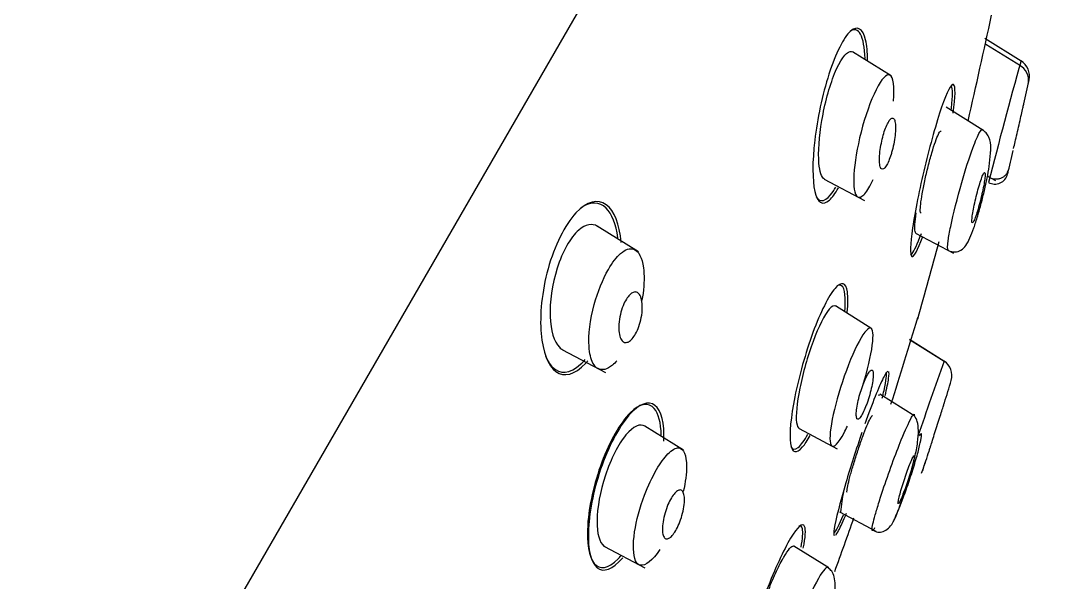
# Model space of a CAD drawing. Header units: millimetres. Extents: x -60 to 7633, y -2614 to 2146.
# Drawn here: x 534.23 to 559.28, y 1492.7 to 1506.24 of the extents above; entities that cross this region are included whole.
import ezdxf

# ---------------------------------------------------------------- set-up
doc = ezdxf.new("R2010")
doc.units = ezdxf.units.MM
doc.layers.get('0').update_dxf_attribs({"color": 250})

msp = doc.modelspace()

# ---------------------------------------------------------------- linework, layer by layer
at = {"linetype": 'Continuous'}
for p, q in [((522.059, 1462.093), (559.276, 1526.554)), ((557.483, 1505.823), (558.359, 1505.276)), ((558.34, 1505.156), (557.505, 1505.674)), ((555.226, 1504.914), (554.294, 1505.496)), ((557.432, 1503.609), (556.55, 1504.159)), ((553.611, 1502.427), (554.58, 1501.911)), ((557.544, 1502.495), (557.739, 1502.391)), ((549.126, 1500.669), (548.13, 1501.291)), ((555.812, 1501.125), (556.73, 1500.637)), ((554.76, 1498.816), (553.878, 1499.367)), ((555.664, 1498.56), (556.502, 1498.036)), ((556.497, 1498.039), (555.664, 1498.56)), ((547.299, 1498.31), (548.336, 1497.759)), ((555.794, 1496.71), (554.951, 1497.236)), ((550.212, 1495.888), (549.281, 1496.47)), ((553.001, 1496.41), (553.919, 1495.922)), ((553.974, 1494.405), (554.852, 1493.937)), ((548.31, 1493.57), (549.279, 1493.054)), ((553.722, 1493.048), (552.879, 1493.575))]:
    msp.add_line(p, q, dxfattribs=at)
for centre, radius, start, end in [((184.428, 1588.016), 382.043, 347.26948, 347.66132), ((656.251, 1477.582), 101.738, 164.20319, 165.91383), ((558.143, 1504.814), 0.395, 349.3132, 62.8814), ((558.123, 1504.91), 0.435, 347.8827, 57.5854), ((470.29, 1523.802), 90.278, 347.48523, 347.86047), ((186.633, 1588.655), 381.248, 347.2842, 347.29686), ((470.29, 1523.802), 90.278, 346.38369, 346.75248), ((186.514, 1588.682), 381.37, 346.94678, 346.96214), ((557.722, 1502.622), 0.317, 241.8169, 346.3225), ((470.29, 1523.802), 89.078, 343.87256, 345.11344), ((207.024, 1606.602), 365.038, 342.52695, 342.87032), ((775.585, 1420.385), 232.44, 160.48369, 160.95673), ((470.29, 1523.802), 90.278, 342.7509, 343.1084), ((547.309, 1498.102), 7.676, 353.263, 353.5182), ((470.29, 1523.802), 90.278, 341.66271, 341.97559), ((554.977, 1495.792), 1.078, 335.1016, 343.8113), ((562.084, 1493.395), 8.148, 169.3969, 172.9168), ((470.29, 1523.802), 89.078, 339.74691, 340.62845)]:
    msp.add_arc(centre, radius, start, end, dxfattribs=at)
msp.add_ellipse((556.282, 1497.688), major_axis=(0.17, 0.374), ratio=0.990307, start_param=4.844874, end_param=6.151981, dxfattribs=at)
for points, knots in [([(494.566, 1464.814), (495.924, 1467.798), (497.357, 1470.748), (501.389, 1478.471), (504.143, 1483.154), (510.109, 1492.257), (513.301, 1496.659), (520.072, 1505.164), (523.65, 1509.275), (531.165, 1517.119), (535.128, 1520.863), (543.491, 1527.809), (547.891, 1530.988), (552.413, 1534.009)], [0.6498496, 0.6498496, 0.6498496, 0.6498496, 0.6875, 0.6875, 0.75, 0.75, 0.8125, 0.8125, 0.875, 0.875, 0.9375, 0.9375, 0.9999943, 0.9999943, 0.9999943, 0.9999943]), ([(554.606, 1505.781), (554.541, 1506.054), (554.41, 1506.142), (554.079, 1505.846), (553.883, 1505.455), (553.563, 1504.461), (553.44, 1503.875), (553.32, 1502.847), (553.32, 1502.399), (553.444, 1501.86), (553.572, 1501.771), (553.802, 1501.979), (553.875, 1502.081), (553.949, 1502.215)], [0, 0, 0, 0, 0.125, 0.125, 0.25, 0.25, 0.375, 0.375, 0.5, 0.5, 0.625, 0.625, 0.6766698, 0.6766698, 0.6766698, 0.6766698]), ([(554.593, 1505.335), (554.585, 1505.599), (554.548, 1505.802), (554.422, 1506.032), (554.334, 1506.057), (554.232, 1505.988)], [0.0402125, 0.0402125, 0.0402125, 0.0402125, 0.125, 0.125, 0.2068884, 0.2068884, 0.2068884, 0.2068884]), ([(553.859, 1504.972), (553.988, 1505.292), (554.127, 1505.485), (554.257, 1505.508), (554.28, 1505.504), (554.3, 1505.491)], [0, 0, 0, 0, 0.125, 0.125, 0.153201, 0.153201, 0.153201, 0.153201]), ([(553.617, 1502.425), (553.545, 1502.463), (553.498, 1502.604), (553.459, 1503.073), (553.486, 1503.448), (553.619, 1504.233), (553.73, 1504.652), (553.859, 1504.972)], [0.6502938, 0.6502938, 0.6502938, 0.6502938, 0.75, 0.75, 0.875, 0.875, 1, 1, 1, 1]), ([(555.277, 1504.309), (555.306, 1504.651), (555.279, 1504.893), (555.114, 1504.972), (554.991, 1504.847), (554.727, 1504.316), (554.593, 1503.935), (554.497, 1503.559)], [0.6066291, 0.6066291, 0.6066291, 0.6066291, 0.75, 0.75, 0.875, 0.875, 1, 1, 1, 1]), ([(556.717, 1504.014), (556.774, 1504.417), (556.779, 1504.674), (556.677, 1504.738), (556.569, 1504.533), (556.311, 1503.786), (556.162, 1503.255), (555.904, 1502.183), (555.798, 1501.65), (555.68, 1500.853), (555.671, 1500.592), (555.765, 1500.532), (555.862, 1500.707), (555.984, 1501.042)], [0, 0, 0, 0, 0.125, 0.125, 0.25, 0.25, 0.375, 0.375, 0.5, 0.5, 0.625, 0.625, 0.7426326, 0.7426326, 0.7426326, 0.7426326]), ([(558.176, 1503.166), (558.187, 1503.212), (558.2, 1503.268), (558.214, 1503.328), (558.227, 1503.388), (558.243, 1503.455), (558.258, 1503.522), (558.274, 1503.592), (558.291, 1503.664), (558.307, 1503.733), (558.323, 1503.804), (558.339, 1503.874), (558.353, 1503.936), (558.367, 1503.998), (558.38, 1504.055), (558.391, 1504.101), (558.401, 1504.146), (558.409, 1504.182), (558.414, 1504.205), (558.42, 1504.228), (558.422, 1504.241), (558.423, 1504.242), (558.423, 1504.242), (558.423, 1504.242), (558.423, 1504.242)], [0, 0, 0, 0, 0.0549746, 0.0549746, 0.0549746, 0.1098424, 0.1098424, 0.1098424, 0.1663328, 0.1663328, 0.1663328, 0.2237733, 0.2237733, 0.2237733, 0.280456, 0.280456, 0.280456, 0.3349672, 0.3349672, 0.3349672, 0.3869917, 0.3869917, 0.3869917, 0.3888201, 0.3888201, 0.3888201, 0.3888201]), ([(555.247, 1503.112), (555.265, 1503.182), (555.281, 1503.255), (555.294, 1503.325), (555.306, 1503.395), (555.316, 1503.465), (555.322, 1503.528), (555.328, 1503.595), (555.33, 1503.656), (555.327, 1503.709), (555.325, 1503.762), (555.319, 1503.807), (555.308, 1503.839), (555.298, 1503.87), (555.283, 1503.89), (555.266, 1503.895), (555.249, 1503.9), (555.23, 1503.892), (555.209, 1503.872), (555.189, 1503.854), (555.168, 1503.824), (555.147, 1503.785), (555.127, 1503.748), (555.106, 1503.702), (555.087, 1503.651), (555.067, 1503.6), (555.048, 1503.543), (555.032, 1503.483), (555.014, 1503.421), (554.999, 1503.356), (554.986, 1503.292), (554.972, 1503.223), (554.961, 1503.154), (554.953, 1503.09), (554.945, 1503.021), (554.941, 1502.956), (554.94, 1502.9), (554.94, 1502.841), (554.944, 1502.79), (554.952, 1502.751), (554.96, 1502.713), (554.972, 1502.685), (554.988, 1502.672), (555.003, 1502.659), (555.021, 1502.659), (555.041, 1502.672), (555.06, 1502.685), (555.081, 1502.708), (555.102, 1502.742), (555.122, 1502.774), (555.143, 1502.816), (555.164, 1502.864), (555.183, 1502.911), (555.203, 1502.966), (555.221, 1503.023), (555.23, 1503.052), (555.238, 1503.082), (555.247, 1503.112)], [0, 0, 0, 0, 0.05598, 0.05598, 0.05598, 0.111785, 0.111785, 0.111785, 0.170385, 0.170385, 0.170385, 0.230442, 0.230442, 0.230442, 0.288947, 0.288947, 0.288947, 0.343524, 0.343524, 0.343524, 0.393971, 0.393971, 0.393971, 0.442095, 0.442095, 0.442095, 0.490364, 0.490364, 0.490364, 0.540912, 0.540912, 0.540912, 0.595048, 0.595048, 0.595048, 0.652838, 0.652838, 0.652838, 0.712748, 0.712748, 0.712748, 0.77194, 0.77194, 0.77194, 0.827709, 0.827709, 0.827709, 0.879219, 0.879219, 0.879219, 0.927808, 0.927808, 0.927808, 0.975827, 0.975827, 0.975827, 1, 1, 1, 1]), ([(556.6, 1500.713), (556.58, 1500.728), (556.578, 1500.863), (556.68, 1501.41), (556.897, 1502.29), (557.181, 1503.173), (557.356, 1503.575), (557.409, 1503.624), (557.422, 1503.615)], [0.4158459, 0.4158459, 0.4158459, 0.4158459, 0.5000223, 0.5553, 0.679153, 0.7812145, 0.8611991, 0.9178242, 0.9178242, 0.9178242, 0.9178242]), ([(557.617, 1503.048), (557.623, 1503.092), (557.639, 1503.239), (557.611, 1503.389), (557.524, 1503.538), (557.458, 1503.589), (557.422, 1503.616)], [0, 0, 0, 0, 0.166674, 0.646594, 0.838042, 1, 1, 1, 1]), ([(554.497, 1503.559), (554.401, 1503.182), (554.341, 1502.818), (554.309, 1502.255), (554.336, 1502.048), (554.453, 1501.975), (554.503, 1501.992), (554.621, 1502.108), (554.691, 1502.216), (554.769, 1502.375), (554.779, 1502.396), (554.789, 1502.417)], [0, 0, 0, 0, 0.125, 0.125, 0.25, 0.25, 0.3125, 0.3125, 0.375, 0.375, 0.3839305, 0.3839305, 0.3839305, 0.3839305]), ([(555.944, 1501.602), (555.933, 1501.606), (555.928, 1501.627), (555.926, 1501.663), (555.924, 1501.701), (555.928, 1501.757), (555.935, 1501.825), (555.943, 1501.895), (555.956, 1501.98), (555.972, 1502.073), (555.989, 1502.169), (556.01, 1502.277), (556.034, 1502.387), (556.058, 1502.499), (556.086, 1502.616), (556.114, 1502.73), (556.143, 1502.843), (556.173, 1502.955), (556.203, 1503.057), (556.233, 1503.157), (556.262, 1503.249), (556.289, 1503.326), (556.315, 1503.401), (556.34, 1503.462), (556.361, 1503.506), (556.382, 1503.548), (556.4, 1503.575), (556.413, 1503.582), (556.418, 1503.585), (556.423, 1503.586), (556.427, 1503.583)], [0.0532036, 0.0532036, 0.0532036, 0.0532036, 0.1034496, 0.1034496, 0.1034496, 0.1558504, 0.1558504, 0.1558504, 0.2096539, 0.2096539, 0.2096539, 0.2648661, 0.2648661, 0.2648661, 0.3208852, 0.3208852, 0.3208852, 0.3766892, 0.3766892, 0.3766892, 0.4313033, 0.4313033, 0.4313033, 0.484317, 0.484317, 0.484317, 0.5360835, 0.5360835, 0.5360835, 0.5563448, 0.5563448, 0.5563448, 0.5563448]), ([(556.6, 1500.706), (556.628, 1500.694), (556.679, 1500.672), (556.794, 1500.662), (556.922, 1500.706), (557.035, 1500.826), (557.125, 1501.002), (557.216, 1501.24), (557.31, 1501.53), (557.396, 1501.84), (557.474, 1502.152), (557.538, 1502.453), (557.599, 1502.774), (557.61, 1502.939), (557.617, 1503.048)], [0, 0, 0, 0, 0.028279, 0.059515, 0.129748, 0.210987, 0.30484, 0.40516, 0.502999, 0.597817, 0.691017, 0.783272, 0.875063, 1, 1, 1, 1]), ([(557.605, 1502.462), (557.627, 1502.453), (557.666, 1502.438), (557.738, 1502.428), (557.811, 1502.432), (557.883, 1502.453), (557.947, 1502.488), (557.998, 1502.535), (558.035, 1502.59), (558.046, 1502.627), (558.053, 1502.647)], [0, 0, 0, 0, 0.113886, 0.236969, 0.367012, 0.500763, 0.634373, 0.764038, 0.886619, 1, 1, 1, 1]), ([(557.17, 1501.424), (557.17, 1501.452), (557.174, 1501.491), (557.18, 1501.538), (557.187, 1501.586), (557.196, 1501.642), (557.207, 1501.702), (557.219, 1501.765), (557.234, 1501.833), (557.25, 1501.903), (557.266, 1501.973), (557.284, 1502.046), (557.302, 1502.116), (557.321, 1502.185), (557.34, 1502.253), (557.358, 1502.313), (557.376, 1502.371), (557.394, 1502.423), (557.41, 1502.465), (557.425, 1502.506), (557.439, 1502.537), (557.45, 1502.558), (557.462, 1502.578), (557.471, 1502.587), (557.477, 1502.586), (557.484, 1502.585), (557.488, 1502.574), (557.489, 1502.552), (557.49, 1502.531), (557.488, 1502.499), (557.484, 1502.459), (557.48, 1502.418), (557.472, 1502.367), (557.462, 1502.311), (557.452, 1502.253), (557.439, 1502.187), (557.425, 1502.12), (557.41, 1502.051), (557.392, 1501.978), (557.374, 1501.907), (557.356, 1501.836), (557.337, 1501.766), (557.318, 1501.702), (557.3, 1501.64), (557.281, 1501.582), (557.264, 1501.534), (557.248, 1501.488), (557.233, 1501.45), (557.22, 1501.423), (557.207, 1501.396), (557.196, 1501.38), (557.188, 1501.374)], [0, 0, 0, 0, 0.0549746, 0.0549746, 0.0549746, 0.1098424, 0.1098424, 0.1098424, 0.1663328, 0.1663328, 0.1663328, 0.2237733, 0.2237733, 0.2237733, 0.280456, 0.280456, 0.280456, 0.3349672, 0.3349672, 0.3349672, 0.3869917, 0.3869917, 0.3869917, 0.4374018, 0.4374018, 0.4374018, 0.4876744, 0.4876744, 0.4876744, 0.5392283, 0.5392283, 0.5392283, 0.5929633, 0.5929633, 0.5929633, 0.6489469, 0.6489469, 0.6489469, 0.7062755, 0.7062755, 0.7062755, 0.7633287, 0.7633287, 0.7633287, 0.8185348, 0.8185348, 0.8185348, 0.8712475, 0.8712475, 0.8712475, 0.9220317, 0.9220317, 0.9220317, 0.9220317]), ([(553.416, 1502), (553.507, 1501.843), (553.656, 1501.882), (553.845, 1502.162), (553.866, 1502.196), (553.888, 1502.234)], [0.6280342, 0.6280342, 0.6280342, 0.6280342, 0.75, 0.75, 0.7654785, 0.7654785, 0.7654785, 0.7654785]), ([(548.71, 1500.897), (548.673, 1501.342), (548.546, 1501.665), (548.153, 1501.951), (547.891, 1501.898), (547.353, 1501.327), (547.1, 1500.814), (546.797, 1499.714), (546.744, 1499.146), (546.82, 1498.257), (546.947, 1497.926), (547.33, 1497.643), (547.592, 1497.701), (547.873, 1498.003), (547.889, 1498.021), (547.905, 1498.041)], [0, 0, 0, 0, 0.125, 0.125, 0.25, 0.25, 0.375, 0.375, 0.5, 0.5, 0.625, 0.625, 0.75, 0.75, 0.7577672, 0.7577672, 0.7577672, 0.7577672]), ([(548.63, 1501.01), (548.587, 1501.337), (548.49, 1501.586), (548.189, 1501.882), (547.979, 1501.896), (547.751, 1501.735)], [0.0250323, 0.0250323, 0.0250323, 0.0250323, 0.125, 0.125, 0.2354366, 0.2354366, 0.2354366, 0.2354366]), ([(555.818, 1501.123), (555.809, 1501.128), (555.803, 1501.141), (555.785, 1501.234), (555.797, 1501.397), (555.829, 1501.614)], [0.5955698, 0.5955698, 0.5955698, 0.5955698, 0.625, 0.625, 0.7189604, 0.7189604, 0.7189604, 0.7189604]), ([(557.18, 1501.373), (557.176, 1501.375), (557.174, 1501.38), (557.172, 1501.389), (557.171, 1501.398), (557.17, 1501.409), (557.17, 1501.424)], [0.94316756, 0.94316756, 0.94316756, 0.94316756, 0.97222201, 0.97222201, 0.97222201, 1, 1, 1, 1]), ([(547.688, 1501.197), (547.49, 1501.024), (547.295, 1500.676), (547.042, 1499.882), (546.987, 1499.457), (547.013, 1498.773), (547.093, 1498.505), (547.248, 1498.345), (547.276, 1498.324), (547.305, 1498.308)], [0, 0, 0, 0, 0.125, 0.125, 0.25, 0.25, 0.375, 0.375, 0.3997671, 0.3997671, 0.3997671, 0.3997671]), ([(555.685, 1500.621), (555.696, 1500.614), (555.71, 1500.618), (555.779, 1500.687), (555.859, 1500.86), (555.952, 1501.117)], [0.5958217, 0.5958217, 0.5958217, 0.5958217, 0.625, 0.625, 0.7161293, 0.7161293, 0.7161293, 0.7161293]), ([(548.607, 1498.045), (548.572, 1498.005), (548.404, 1497.837), (548.186, 1497.792), (548.003, 1497.997), (547.893, 1498.445), (547.993, 1499.333), (548.357, 1500.228), (548.725, 1500.707), (548.926, 1500.767), (549.016, 1500.734)], [0.392454, 0.392454, 0.392454, 0.392454, 0.4160074, 0.5081942, 0.5561463, 0.6292067, 0.7482602, 0.8460034, 0.9157991, 1, 1, 1, 1]), ([(549.016, 1500.734), (549.135, 1500.689), (549.278, 1500.409), (549.269, 1499.85), (549.223, 1499.557), (549.212, 1499.501)], [0, 0, 0, 0, 0.1119734, 0.193359, 0.2124018, 0.2124018, 0.2124018, 0.2124018]), ([(554.167, 1499.705), (554.132, 1499.935), (554.023, 1499.971), (553.714, 1499.611), (553.515, 1499.212), (553.157, 1498.235), (552.998, 1497.669), (552.802, 1496.688), (552.764, 1496.277), (552.829, 1495.824), (552.935, 1495.787), (553.143, 1496.032), (553.206, 1496.127), (553.271, 1496.245)], [0, 0, 0, 0, 0.125, 0.125, 0.25, 0.25, 0.375, 0.375, 0.5, 0.5, 0.625, 0.625, 0.6706913, 0.6706913, 0.6706913, 0.6706913]), ([(548.86, 1498.49), (548.828, 1498.48), (548.797, 1498.483), (548.771, 1498.498), (548.745, 1498.513), (548.722, 1498.539), (548.704, 1498.575), (548.685, 1498.614), (548.671, 1498.665), (548.662, 1498.723), (548.654, 1498.784), (548.652, 1498.855), (548.657, 1498.931), (548.662, 1499.004), (548.674, 1499.084), (548.693, 1499.163), (548.709, 1499.234), (548.732, 1499.306), (548.758, 1499.371), (548.781, 1499.43), (548.809, 1499.484), (548.837, 1499.53), (548.864, 1499.573), (548.892, 1499.61), (548.921, 1499.637), (548.949, 1499.665), (548.977, 1499.685), (549.004, 1499.695), (549.033, 1499.706), (549.06, 1499.707), (549.085, 1499.699), (549.112, 1499.691), (549.136, 1499.671), (549.156, 1499.642), (549.177, 1499.609), (549.194, 1499.565), (549.206, 1499.513), (549.218, 1499.458), (549.223, 1499.391), (549.222, 1499.319), (549.22, 1499.248), (549.212, 1499.169), (549.197, 1499.089), (549.183, 1499.017), (549.163, 1498.941), (549.138, 1498.871), (549.116, 1498.809), (549.089, 1498.749), (549.061, 1498.698), (549.035, 1498.65), (549.006, 1498.609), (548.978, 1498.576), (548.95, 1498.544), (548.921, 1498.52), (548.894, 1498.505), (548.883, 1498.498), (548.871, 1498.493), (548.86, 1498.49)], [0, 0, 0, 0, 0.056664, 0.056664, 0.056664, 0.113057, 0.113057, 0.113057, 0.174093, 0.174093, 0.174093, 0.237763, 0.237763, 0.237763, 0.299225, 0.299225, 0.299225, 0.354385, 0.354385, 0.354385, 0.403047, 0.403047, 0.403047, 0.448343, 0.448343, 0.448343, 0.493993, 0.493993, 0.493993, 0.54296, 0.54296, 0.54296, 0.597163, 0.597163, 0.597163, 0.656959, 0.656959, 0.656959, 0.720299, 0.720299, 0.720299, 0.782719, 0.782719, 0.782719, 0.839638, 0.839638, 0.839638, 0.889793, 0.889793, 0.889793, 0.93566, 0.93566, 0.93566, 0.980913, 0.980913, 0.980913, 1, 1, 1, 1]), ([(553.73, 1499.29), (553.617, 1499.161), (553.472, 1498.868), (553.209, 1498.159), (553.093, 1497.745), (552.947, 1497.023), (552.919, 1496.724), (552.953, 1496.474), (552.975, 1496.426), (553.007, 1496.41)], [0, 0, 0, 0, 0.125, 0.125, 0.25, 0.25, 0.375, 0.375, 0.4329451, 0.4329451, 0.4329451, 0.4329451]), ([(554.492, 1497.295), (554.493, 1497.299), (554.494, 1497.302), (554.617, 1497.68), (554.709, 1498.042), (554.799, 1498.599), (554.797, 1498.786), (554.687, 1498.868), (554.581, 1498.759), (554.317, 1498.268), (554.17, 1497.911), (554.046, 1497.539)], [0.4988101, 0.4988101, 0.4988101, 0.4988101, 0.5, 0.5, 0.625, 0.625, 0.75, 0.75, 0.875, 0.875, 1, 1, 1, 1]), ([(546.886, 1498.165), (546.933, 1498.05), (546.99, 1497.957), (547.23, 1497.716), (547.476, 1497.725), (547.771, 1497.994), (547.809, 1498.033), (547.846, 1498.077)], [0.5772112, 0.5772112, 0.5772112, 0.5772112, 0.625, 0.625, 0.75, 0.75, 0.7682007, 0.7682007, 0.7682007, 0.7682007]), ([(554.659, 1497.074), (554.681, 1497.14), (554.702, 1497.209), (554.719, 1497.276), (554.737, 1497.343), (554.752, 1497.409), (554.764, 1497.47), (554.776, 1497.532), (554.784, 1497.59), (554.788, 1497.639), (554.792, 1497.689), (554.792, 1497.731), (554.788, 1497.762), (554.784, 1497.792), (554.775, 1497.811), (554.763, 1497.818), (554.751, 1497.824), (554.735, 1497.819), (554.717, 1497.802), (554.7, 1497.785), (554.679, 1497.758), (554.658, 1497.721), (554.637, 1497.686), (554.615, 1497.641), (554.593, 1497.591), (554.571, 1497.541), (554.549, 1497.484), (554.528, 1497.425), (554.507, 1497.364), (554.487, 1497.3), (554.469, 1497.237), (554.45, 1497.171), (554.434, 1497.104), (554.42, 1497.042), (554.407, 1496.978), (554.396, 1496.916), (554.389, 1496.863), (554.383, 1496.808), (554.38, 1496.76), (554.381, 1496.723), (554.383, 1496.687), (554.389, 1496.66), (554.399, 1496.646), (554.409, 1496.632), (554.422, 1496.63), (554.439, 1496.64), (554.455, 1496.65), (554.474, 1496.671), (554.494, 1496.702), (554.514, 1496.732), (554.536, 1496.772), (554.558, 1496.819), (554.58, 1496.865), (554.602, 1496.919), (554.624, 1496.975), (554.636, 1497.007), (554.648, 1497.04), (554.659, 1497.074)], [0, 0, 0, 0, 0.054975, 0.054975, 0.054975, 0.109842, 0.109842, 0.109842, 0.166333, 0.166333, 0.166333, 0.223773, 0.223773, 0.223773, 0.280456, 0.280456, 0.280456, 0.334967, 0.334967, 0.334967, 0.386992, 0.386992, 0.386992, 0.437402, 0.437402, 0.437402, 0.487674, 0.487674, 0.487674, 0.539228, 0.539228, 0.539228, 0.592963, 0.592963, 0.592963, 0.648947, 0.648947, 0.648947, 0.706276, 0.706276, 0.706276, 0.763329, 0.763329, 0.763329, 0.818535, 0.818535, 0.818535, 0.871248, 0.871248, 0.871248, 0.922032, 0.922032, 0.922032, 0.972222, 0.972222, 0.972222, 1, 1, 1, 1]), ([(555.142, 1497.794), (555.122, 1497.784), (555.092, 1497.742), (554.952, 1497.482), (554.793, 1497.09), (554.611, 1496.583), (554.601, 1496.553), (554.59, 1496.522)], [0.0755306, 0.0755306, 0.0755306, 0.0755306, 0.125, 0.125, 0.25, 0.25, 0.257983, 0.257983, 0.257983, 0.257983]), ([(554.046, 1497.539), (553.923, 1497.168), (553.83, 1496.807), (553.734, 1496.241), (553.733, 1496.042), (553.842, 1495.944), (553.952, 1496.055), (554.114, 1496.357), (554.142, 1496.412), (554.169, 1496.471)], [0, 0, 0, 0, 0.125, 0.125, 0.25, 0.25, 0.375, 0.375, 0.3998623, 0.3998623, 0.3998623, 0.3998623]), ([(549.743, 1496.105), (549.757, 1496.538), (549.68, 1496.847), (549.374, 1497.091), (549.145, 1497.014), (548.654, 1496.448), (548.397, 1495.958), (548.037, 1494.9), (547.933, 1494.348), (547.908, 1493.489), (547.985, 1493.173), (548.281, 1492.931), (548.506, 1493.009), (548.748, 1493.289)], [0, 0, 0, 0, 0.125, 0.125, 0.25, 0.25, 0.375, 0.375, 0.5, 0.5, 0.625, 0.625, 0.7494111, 0.7494111, 0.7494111, 0.7494111]), ([(549.678, 1496.251), (549.671, 1496.549), (549.613, 1496.773), (549.377, 1497.052), (549.166, 1497.023), (548.692, 1496.552), (548.435, 1496.104), (548.055, 1495.089), (547.935, 1494.537), (547.875, 1493.653), (547.932, 1493.313), (548.193, 1492.999), (548.402, 1493.029), (548.659, 1493.289), (548.682, 1493.314), (548.706, 1493.342)], [0.0293131, 0.0293131, 0.0293131, 0.0293131, 0.125, 0.125, 0.25, 0.25, 0.375, 0.375, 0.5, 0.5, 0.625, 0.625, 0.75, 0.75, 0.7624202, 0.7624202, 0.7624202, 0.7624202]), ([(556.185, 1496.018), (556.199, 1496.063), (556.216, 1496.117), (556.235, 1496.175), (556.253, 1496.234), (556.274, 1496.298), (556.295, 1496.363), (556.315, 1496.429), (556.337, 1496.497), (556.358, 1496.563), (556.379, 1496.628), (556.399, 1496.693), (556.418, 1496.751), (556.436, 1496.808), (556.452, 1496.86), (556.466, 1496.903), (556.479, 1496.944), (556.49, 1496.978), (556.497, 1497), (556.503, 1497.022), (556.507, 1497.033), (556.507, 1497.034), (556.507, 1497.034), (556.507, 1497.034), (556.507, 1497.034)], [0, 0, 0, 0, 0.0544689, 0.0544689, 0.0544689, 0.1088841, 0.1088841, 0.1088841, 0.1640847, 0.1640847, 0.1640847, 0.2197053, 0.2197053, 0.2197053, 0.2748841, 0.2748841, 0.2748841, 0.3289414, 0.3289414, 0.3289414, 0.3817295, 0.3817295, 0.3817295, 0.382581, 0.382581, 0.382581, 0.382581]), ([(554.162, 1494.866), (554.155, 1494.869), (554.154, 1494.888), (554.158, 1494.922), (554.161, 1494.957), (554.171, 1495.01), (554.186, 1495.074), (554.201, 1495.14), (554.222, 1495.22), (554.246, 1495.308), (554.271, 1495.397), (554.3, 1495.497), (554.332, 1495.6), (554.364, 1495.703), (554.399, 1495.812), (554.434, 1495.917), (554.469, 1496.022), (554.506, 1496.126), (554.54, 1496.221), (554.575, 1496.314), (554.608, 1496.401), (554.638, 1496.473), (554.667, 1496.543), (554.693, 1496.602), (554.714, 1496.644), (554.735, 1496.686), (554.752, 1496.711), (554.763, 1496.72), (554.767, 1496.723), (554.771, 1496.724), (554.773, 1496.722)], [0.0543512, 0.0543512, 0.0543512, 0.0543512, 0.1050209, 0.1050209, 0.1050209, 0.1579353, 0.1579353, 0.1579353, 0.2117117, 0.2117117, 0.2117117, 0.2663431, 0.2663431, 0.2663431, 0.3214517, 0.3214517, 0.3214517, 0.3764201, 0.3764201, 0.3764201, 0.4306688, 0.4306688, 0.4306688, 0.4839484, 0.4839484, 0.4839484, 0.536462, 0.536462, 0.536462, 0.555856, 0.555856, 0.555856, 0.555856]), ([(554.825, 1494.013), (554.809, 1493.988), (554.775, 1493.937), (554.758, 1493.956), (554.769, 1494.056), (554.818, 1494.258), (554.903, 1494.553), (555.097, 1495.158), (555.464, 1496.172), (555.642, 1496.535), (555.717, 1496.688)], [0, 0, 0, 0, 0.072925, 0.150458, 0.232599, 0.319218, 0.41072, 0.50669, 0.791111, 1, 1, 1, 1]), ([(555.238, 1494.099), (555.259, 1494.139), (555.295, 1494.208), (555.371, 1494.386), (555.45, 1494.591), (555.556, 1494.886), (555.679, 1495.272), (555.795, 1495.706), (555.867, 1496.073), (555.887, 1496.363), (555.865, 1496.582), (555.812, 1496.672), (555.783, 1496.72)], [0, 0, 0, 0, 0.087328, 0.171217, 0.251429, 0.32807, 0.469957, 0.59977, 0.717032, 0.8227, 0.918299, 1, 1, 1, 1]), ([(555.717, 1496.688), (555.734, 1496.716), (555.772, 1496.774), (555.783, 1496.753), (555.781, 1496.721), (555.781, 1496.718)], [0, 0, 0, 0, 0.0760767, 0.1643469, 0.1737187, 0.1737187, 0.1737187, 0.1737187]), ([(548.826, 1496.256), (548.644, 1496.037), (548.46, 1495.67), (548.204, 1494.896), (548.134, 1494.498), (548.124, 1493.876), (548.185, 1493.658), (548.303, 1493.574), (548.309, 1493.57), (548.315, 1493.567)], [0, 0, 0, 0, 0.125, 0.125, 0.25, 0.25, 0.375, 0.375, 0.3810964, 0.3810964, 0.3810964, 0.3810964]), ([(552.803, 1495.977), (552.842, 1495.9), (552.903, 1495.89), (553.05, 1496.011), (553.13, 1496.121), (553.217, 1496.274)], [0.5510218, 0.5510218, 0.5510218, 0.5510218, 0.625, 0.625, 0.6877282, 0.6877282, 0.6877282, 0.6877282]), ([(554.519, 1496.318), (554.381, 1495.918), (554.244, 1495.488), (553.987, 1494.618), (553.884, 1494.214), (553.837, 1493.908), (553.835, 1493.852), (553.846, 1493.831)], [0.2751886, 0.2751886, 0.2751886, 0.2751886, 0.375, 0.375, 0.5, 0.5, 0.5530498, 0.5530498, 0.5530498, 0.5530498]), ([(555.277, 1494.178), (555.297, 1494.216), (555.336, 1494.288), (555.419, 1494.486), (555.527, 1494.768), (555.66, 1495.146), (555.794, 1495.57), (555.9, 1495.944), (555.955, 1496.195), (555.963, 1496.323), (555.922, 1496.266), (555.902, 1496.237)], [0, 0, 0, 0, 0.0883, 0.171953, 0.258533, 0.383905, 0.511385, 0.634741, 0.757954, 0.879461, 1, 1, 1, 1]), ([(549.644, 1493.492), (549.468, 1493.225), (549.213, 1493.036), (549.006, 1493.243), (548.979, 1493.824), (549.225, 1494.738), (549.552, 1495.434), (549.859, 1495.858), (550.028, 1495.952), (550.101, 1495.943)], [0.3755768, 0.3755768, 0.3755768, 0.3755768, 0.5029163, 0.55779, 0.6761132, 0.7780351, 0.8541555, 0.9221669, 1, 1, 1, 1]), ([(550.101, 1495.943), (550.218, 1495.93), (550.331, 1495.656), (550.262, 1495.117), (550.21, 1494.892)], [0, 0, 0, 0, 0.12642, 0.2076039, 0.2076039, 0.2076039, 0.2076039]), ([(556.135, 1495.863), (556.135, 1495.863), (556.137, 1495.868), (556.14, 1495.877), (556.144, 1495.892), (556.152, 1495.916), (556.163, 1495.95), (556.169, 1495.969), (556.176, 1495.992), (556.185, 1496.018)], [0.8825081, 0.8825081, 0.8825081, 0.8825081, 0.9176461, 0.9176461, 0.9176461, 0.9695097, 0.9695097, 0.9695097, 1, 1, 1, 1]), ([(555.392, 1494.646), (555.397, 1494.674), (555.405, 1494.712), (555.417, 1494.758), (555.428, 1494.804), (555.443, 1494.859), (555.46, 1494.917), (555.477, 1494.977), (555.497, 1495.042), (555.518, 1495.108), (555.539, 1495.174), (555.562, 1495.243), (555.585, 1495.308), (555.607, 1495.373), (555.63, 1495.436), (555.651, 1495.492), (555.672, 1495.547), (555.692, 1495.597), (555.71, 1495.637), (555.727, 1495.676), (555.741, 1495.707), (555.753, 1495.727), (555.764, 1495.747), (555.773, 1495.757), (555.777, 1495.756), (555.778, 1495.756), (555.778, 1495.755), (555.778, 1495.755)], [0, 0, 0, 0, 0.0544689, 0.0544689, 0.0544689, 0.1088841, 0.1088841, 0.1088841, 0.1640847, 0.1640847, 0.1640847, 0.2197053, 0.2197053, 0.2197053, 0.2748841, 0.2748841, 0.2748841, 0.3289414, 0.3289414, 0.3289414, 0.3817295, 0.3817295, 0.3817295, 0.4336854, 0.4336854, 0.4336854, 0.437358, 0.437358, 0.437358, 0.437358]), ([(555.781, 1495.722), (555.779, 1495.7), (555.773, 1495.668), (555.764, 1495.628), (555.755, 1495.588), (555.742, 1495.538), (555.727, 1495.484), (555.711, 1495.428), (555.693, 1495.365), (555.673, 1495.301), (555.653, 1495.236), (555.63, 1495.167), (555.608, 1495.101), (555.585, 1495.035), (555.562, 1494.969), (555.54, 1494.909), (555.518, 1494.851), (555.497, 1494.796), (555.478, 1494.75), (555.46, 1494.706), (555.443, 1494.669), (555.429, 1494.642), (555.416, 1494.616), (555.406, 1494.6), (555.399, 1494.594)], [0.4855874, 0.4855874, 0.4855874, 0.4855874, 0.5382058, 0.5382058, 0.5382058, 0.5920064, 0.5920064, 0.5920064, 0.6469666, 0.6469666, 0.6469666, 0.7025544, 0.7025544, 0.7025544, 0.7579305, 0.7579305, 0.7579305, 0.8123396, 0.8123396, 0.8123396, 0.8654843, 0.8654843, 0.8654843, 0.9176461, 0.9176461, 0.9176461, 0.9176461]), ([(549.845, 1493.757), (549.818, 1493.747), (549.793, 1493.749), (549.773, 1493.763), (549.753, 1493.776), (549.737, 1493.801), (549.726, 1493.836), (549.714, 1493.872), (549.708, 1493.919), (549.707, 1493.973), (549.706, 1494.029), (549.711, 1494.094), (549.722, 1494.163), (549.732, 1494.231), (549.749, 1494.304), (549.77, 1494.376), (549.79, 1494.444), (549.814, 1494.513), (549.841, 1494.576), (549.867, 1494.635), (549.895, 1494.69), (549.923, 1494.738), (549.951, 1494.783), (549.979, 1494.822), (550.007, 1494.852), (550.034, 1494.883), (550.061, 1494.904), (550.086, 1494.917), (550.111, 1494.93), (550.135, 1494.932), (550.155, 1494.926), (550.177, 1494.918), (550.195, 1494.9), (550.209, 1494.872), (550.223, 1494.843), (550.233, 1494.802), (550.237, 1494.753), (550.241, 1494.703), (550.24, 1494.642), (550.232, 1494.576), (550.225, 1494.512), (550.212, 1494.439), (550.193, 1494.367), (550.175, 1494.298), (550.153, 1494.227), (550.127, 1494.16), (550.103, 1494.098), (550.075, 1494.038), (550.047, 1493.986), (550.02, 1493.936), (549.991, 1493.892), (549.963, 1493.856), (549.936, 1493.822), (549.908, 1493.794), (549.882, 1493.777), (549.869, 1493.768), (549.857, 1493.761), (549.845, 1493.757)], [0, 0, 0, 0, 0.05598, 0.05598, 0.05598, 0.111785, 0.111785, 0.111785, 0.170385, 0.170385, 0.170385, 0.230442, 0.230442, 0.230442, 0.288947, 0.288947, 0.288947, 0.343524, 0.343524, 0.343524, 0.393971, 0.393971, 0.393971, 0.442095, 0.442095, 0.442095, 0.490364, 0.490364, 0.490364, 0.540912, 0.540912, 0.540912, 0.595048, 0.595048, 0.595048, 0.652838, 0.652838, 0.652838, 0.712748, 0.712748, 0.712748, 0.77194, 0.77194, 0.77194, 0.827709, 0.827709, 0.827709, 0.879219, 0.879219, 0.879219, 0.927808, 0.927808, 0.927808, 0.975827, 0.975827, 0.975827, 1, 1, 1, 1]), ([(555.392, 1494.592), (555.39, 1494.594), (555.389, 1494.6), (555.389, 1494.609), (555.389, 1494.618), (555.39, 1494.63), (555.392, 1494.646)], [0.93744743, 0.93744743, 0.93744743, 0.93744743, 0.96950966, 0.96950966, 0.96950966, 1, 1, 1, 1]), ([(553.837, 1493.886), (553.839, 1493.888), (553.842, 1493.89), (553.889, 1493.933), (553.969, 1494.089), (554.073, 1494.331)], [0.61816424, 0.61816424, 0.61816424, 0.61816424, 0.625, 0.625, 0.71763823, 0.71763823, 0.71763823, 0.71763823]), ([(553.885, 1493.841), (553.903, 1493.86), (553.927, 1493.897), (554.006, 1494.043), (554.072, 1494.188), (554.147, 1494.369)], [0.58929881, 0.58929881, 0.58929881, 0.58929881, 0.625, 0.625, 0.68768955, 0.68768955, 0.68768955, 0.68768955]), ([(553.104, 1493.525), (553.156, 1493.788), (553.168, 1493.974), (553.093, 1494.154), (552.968, 1494.051), (552.629, 1493.481), (552.416, 1493.018), (552.024, 1492.004), (551.852, 1491.473), (551.639, 1490.633), (551.599, 1490.327), (551.678, 1490.121), (551.799, 1490.223), (551.989, 1490.542), (552.008, 1490.575), (552.028, 1490.611)], [0.0324958, 0.0324958, 0.0324958, 0.0324958, 0.125, 0.125, 0.25, 0.25, 0.375, 0.375, 0.5, 0.5, 0.625, 0.625, 0.75, 0.75, 0.7636828, 0.7636828, 0.7636828, 0.7636828]), ([(554.762, 1493.987), (554.798, 1493.958), (554.862, 1493.911), (554.996, 1493.906), (555.133, 1493.969), (555.2, 1494.051), (555.238, 1494.099)], [0, 0, 0, 0, 0.251026, 0.5075, 0.760436, 1, 1, 1, 1]), ([(553.049, 1493.551), (553.088, 1493.756), (553.099, 1493.909), (553.069, 1494.053), (553.039, 1494.073), (552.995, 1494.053)], [0.0484827, 0.0484827, 0.0484827, 0.0484827, 0.125, 0.125, 0.1823482, 0.1823482, 0.1823482, 0.1823482]), ([(552.634, 1493.312), (552.687, 1493.404), (552.735, 1493.474), (552.775, 1493.519), (552.815, 1493.564), (552.848, 1493.584), (552.871, 1493.579), (552.876, 1493.577), (552.88, 1493.575), (552.884, 1493.571)], [0, 0, 0, 0, 0.1049425, 0.1049425, 0.1049425, 0.2096355, 0.2096355, 0.2096355, 0.2317809, 0.2317809, 0.2317809, 0.2317809]), ([(551.818, 1490.725), (551.801, 1490.738), (551.791, 1490.772), (551.791, 1490.825), (551.79, 1490.884), (551.798, 1490.967), (551.816, 1491.068), (551.836, 1491.177), (551.866, 1491.309), (551.906, 1491.455), (551.944, 1491.596), (551.991, 1491.752), (552.044, 1491.91), (552.098, 1492.075), (552.159, 1492.247), (552.223, 1492.412), (552.284, 1492.57), (552.349, 1492.726), (552.411, 1492.866), (552.473, 1493.004), (552.535, 1493.132), (552.592, 1493.236), (552.606, 1493.263), (552.62, 1493.288), (552.634, 1493.312)], [0.2283245, 0.2283245, 0.2283245, 0.2283245, 0.3218602, 0.3218602, 0.3218602, 0.426387, 0.426387, 0.426387, 0.5392035, 0.5392035, 0.5392035, 0.6476038, 0.6476038, 0.6476038, 0.7600563, 0.7600563, 0.7600563, 0.8676449, 0.8676449, 0.8676449, 0.9734223, 0.9734223, 0.9734223, 1, 1, 1, 1]), ([(553.227, 1490.615), (553.263, 1490.683), (553.325, 1490.797), (553.432, 1491.032), (553.531, 1491.274), (553.648, 1491.591), (553.765, 1491.964), (553.851, 1492.342), (553.881, 1492.629), (553.86, 1492.828), (553.804, 1492.966), (553.737, 1493.023), (553.702, 1493.053)], [0, 0, 0, 0, 0.094406, 0.183886, 0.268929, 0.349698, 0.497661, 0.632072, 0.7503, 0.850622, 0.933907, 1, 1, 1, 1]), ([(553.471, 1492.798), (553.342, 1492.574), (553.187, 1492.244), (552.887, 1491.507), (552.763, 1491.151), (552.598, 1490.569), (552.567, 1490.374), (552.598, 1490.313), (552.601, 1490.309), (552.605, 1490.306)], [0, 0, 0, 0, 0.25, 0.25, 0.5, 0.5, 0.75, 0.75, 0.7714026, 0.7714026, 0.7714026, 0.7714026])]:
    msp.add_open_spline(points, degree=3, knots=knots, dxfattribs=at)
for points in [[(554.656, 1505.294), (554.654, 1505.487), (554.637, 1505.653), (554.606, 1505.781)], [(556.689, 1504.248), (556.715, 1504.513), (556.705, 1504.664), (556.661, 1504.673)], [(556.671, 1504.093), (556.678, 1504.148), (556.684, 1504.2), (556.689, 1504.248)], [(548.137, 1501.286), (548.013, 1501.366), (547.855, 1501.344), (547.688, 1501.197)], [(554.116, 1499.556), (554.105, 1499.81), (554.034, 1499.92), (553.918, 1499.854)], [(554.165, 1499.214), (554.184, 1499.417), (554.186, 1499.586), (554.167, 1499.705)], [(553.883, 1499.361), (553.845, 1499.384), (553.793, 1499.362), (553.73, 1499.29)], [(554.106, 1499.232), (554.117, 1499.355), (554.12, 1499.464), (554.116, 1499.556)], [(555.051, 1497.331), (555.105, 1497.577), (555.122, 1497.727), (555.101, 1497.76)], [(555.077, 1497.205), (555.118, 1497.375), (555.148, 1497.517), (555.162, 1497.618)], [(555.162, 1497.618), (555.175, 1497.71), (555.175, 1497.767), (555.164, 1497.787)], [(555.006, 1497.14), (555.023, 1497.208), (555.038, 1497.272), (555.051, 1497.331)], [(549.287, 1496.466), (549.173, 1496.54), (549.006, 1496.472), (548.826, 1496.256)], [(555.983, 1495.401), (555.984, 1495.402), (556.005, 1495.47), (556.044, 1495.591)], [(553.703, 1493.052), (553.671, 1493.087), (553.593, 1493.009), (553.471, 1492.798)]]:
    msp.add_open_spline(points, degree=3, dxfattribs=at)

doc.saveas('drawing.dxf')
